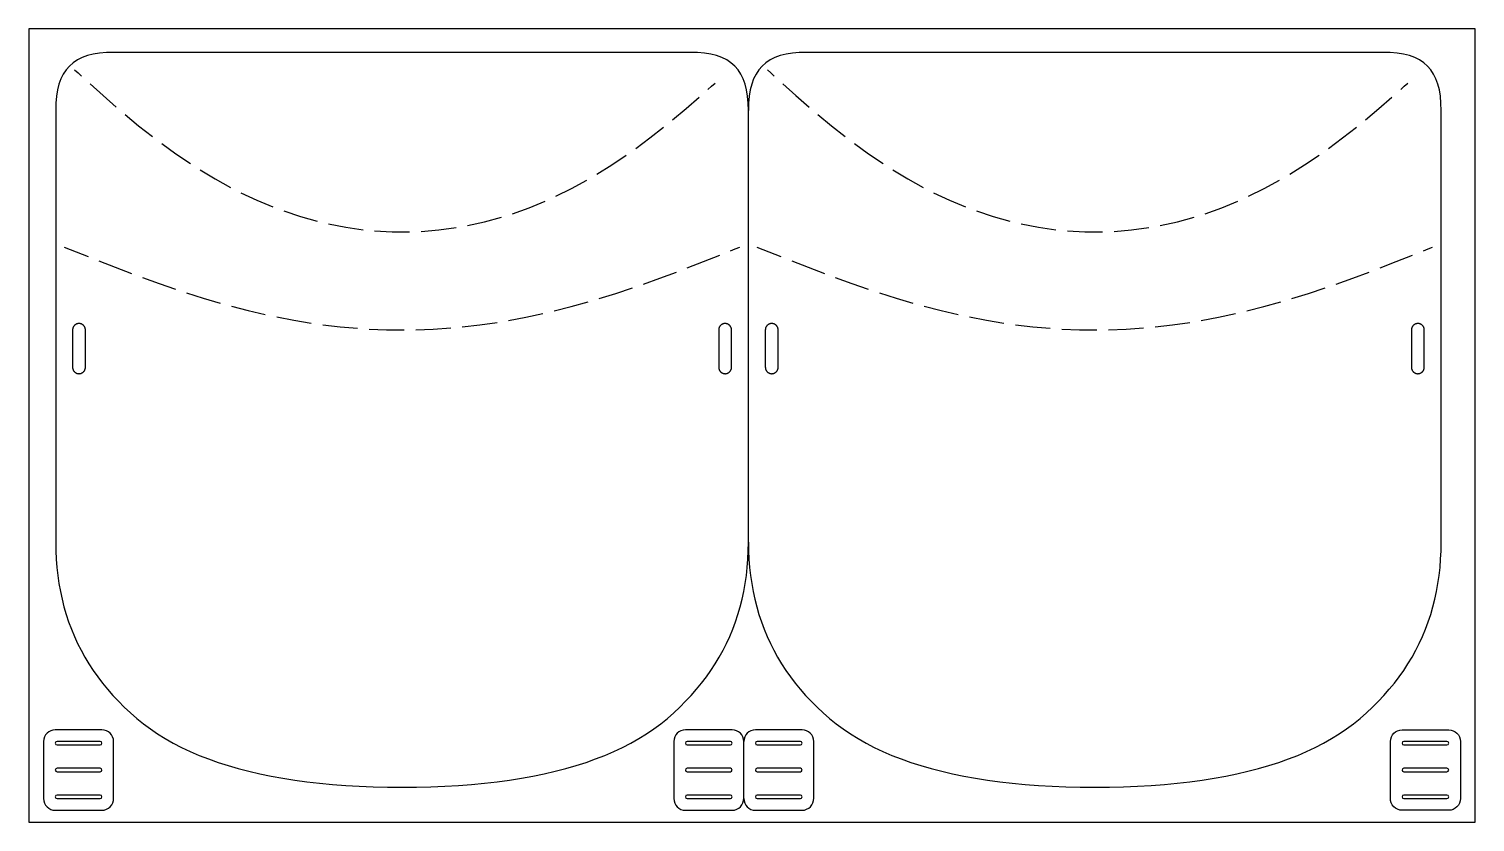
# Model space of a CAD drawing. Header units: millimetres. Extents: x 7 to 627, y 95 to 435.
import ezdxf

# ---------------------------------------------------------------- set-up
doc = ezdxf.new("R2010")
doc.units = ezdxf.units.MM
doc.layers.add('Cut', color=1, linetype='Continuous', true_color=0xff0000)
doc.layers.add('No cut', color=18, linetype='Continuous', true_color=0x000000)

msp = doc.modelspace()

# ---------------------------------------------------------------- linework, layer by layer
at = {"layer": 'Cut'}
for p, q in [((290.97, 425.15), (43.97, 425.15)), ((587.97, 425.15), (340.97, 425.15)), ((26.21, 306.15), (26.21, 290.15)), ((31.71, 290.15), (31.71, 306.15)), ((303.22, 306.15), (303.22, 290.15)), ((308.72, 290.15), (308.72, 306.15)), ((323.21, 306.15), (323.21, 290.15)), ((328.71, 290.15), (328.71, 306.15)), ((600.22, 306.15), (600.22, 290.15)), ((605.72, 290.15), (605.72, 306.15)), ((338.97, 134.75), (318.97, 134.75)), ((38.04, 129.75), (19.54, 129.75)), ((19.54, 128.25), (38.04, 128.25)), ((308.22, 129.75), (289.72, 129.75)), ((289.72, 128.25), (308.22, 128.25)), ((338.22, 129.75), (319.72, 129.75)), ((319.72, 128.25), (338.22, 128.25)), ((343.97, 105.42), (343.97, 129.75)), ((615.46, 129.75), (596.96, 129.75)), ((596.96, 128.25), (615.46, 128.25)), ((38.04, 118.25), (19.54, 118.25)), ((308.22, 118.25), (289.72, 118.25)), ((338.22, 118.25), (319.72, 118.25)), ((615.46, 118.25), (596.96, 118.25)), ((19.54, 116.75), (38.04, 116.75)), ((289.72, 116.75), (308.22, 116.75)), ((319.72, 116.75), (338.22, 116.75)), ((596.96, 116.75), (615.46, 116.75)), ((38.04, 106.75), (19.54, 106.75)), ((308.22, 106.75), (289.72, 106.75)), ((338.22, 106.75), (319.72, 106.75)), ((615.46, 106.75), (596.96, 106.75)), ((19.54, 105.25), (38.04, 105.25)), ((289.72, 105.25), (308.22, 105.25)), ((318.97, 100.25), (338.97, 100.25)), ((319.72, 105.25), (338.22, 105.25)), ((596.96, 105.25), (615.46, 105.25))]:
    msp.add_line(p, q, dxfattribs=at)
for points in [[(27.09, 417.65), (28.54, 416.32), (30, 414.99)], [(324.09, 417.65), (325.54, 416.32), (327, 414.99)], [(33.7, 411.63), (39.29, 406.63), (44.94, 401.7)], [(298.61, 409.27), (300.13, 410.63), (301.65, 411.99)], [(330.7, 411.63), (336.29, 406.63), (341.94, 401.7)], [(595.61, 409.27), (597.13, 410.63), (598.65, 411.99)], [(283.47, 396.21), (289.21, 401.03), (294.87, 405.95)], [(580.47, 396.21), (586.21, 401.03), (591.87, 405.95)], [(18.97, 400.15), (18.97, 215.15), (19.02, 211.5), (19.19, 207.9), (19.47, 204.35), (19.85, 200.85), (20.36, 197.41), (20.97, 194.02), (21.69, 190.68), (22.52, 187.4), (23.47, 184.17), (24.53, 180.99), (25.69, 177.87), (26.97, 174.79), (28.36, 171.77), (29.86, 168.81), (31.48, 165.89), (33.2, 163.03), (35.03, 160.22), (36.98, 157.46), (39.04, 154.76), (41.21, 152.11), (43.48, 149.51), (45.88, 146.97), (48.38, 144.48), (50.99, 142.04), (53.72, 139.65), (56.57, 137.34), (59.56, 135.12), (62.69, 133), (65.97, 130.97), (69.39, 129.03), (72.94, 127.19), (76.64, 125.44), (80.49, 123.79), (84.47, 122.23), (88.6, 120.77), (92.86, 119.4), (97.27, 118.13), (101.82, 116.95), (106.51, 115.86), (111.35, 114.87), (116.32, 113.97), (121.44, 113.17), (126.69, 112.46), (132.09, 111.85), (137.64, 111.33), (143.32, 110.91), (149.14, 110.58), (155.11, 110.34), (161.22, 110.2), (167.47, 110.15), (173.71, 110.2), (179.82, 110.34), (185.79, 110.58), (191.61, 110.91), (197.3, 111.33), (202.84, 111.85), (208.24, 112.46), (213.49, 113.17), (218.61, 113.97), (223.59, 114.87), (228.42, 115.86), (233.11, 116.95), (237.66, 118.13), (242.07, 119.4), (246.34, 120.77), (250.46, 122.23), (254.44, 123.79), (258.29, 125.44), (261.99, 127.19), (265.55, 129.03), (268.96, 130.97), (272.24, 133), (275.37, 135.12), (278.36, 137.34), (281.22, 139.65), (283.94, 142.04), (286.55, 144.48), (289.05, 146.97), (291.45, 149.51), (293.73, 152.11), (295.89, 154.76), (297.95, 157.46), (299.9, 160.22), (301.73, 163.03), (303.46, 165.89), (305.07, 168.81), (306.57, 171.77), (307.96, 174.79), (309.24, 177.87), (310.41, 180.99), (311.46, 184.17), (312.41, 187.4), (313.24, 190.68), (313.96, 194.02), (314.58, 197.41), (315.08, 200.85), (315.46, 204.35), (315.74, 207.9), (315.91, 211.5), (315.97, 215.15), (315.97, 400.15)], [(48.75, 398.46), (54.54, 393.69), (60.43, 389.05)], [(315.97, 215.15), (316.02, 211.5), (316.19, 207.9), (316.47, 204.35), (316.85, 200.85), (317.36, 197.41), (317.97, 194.02), (318.69, 190.68), (319.52, 187.4), (320.47, 184.17), (321.53, 180.99), (322.69, 177.87), (323.97, 174.79), (325.36, 171.77), (326.86, 168.81), (328.48, 165.89), (330.2, 163.03), (332.03, 160.22), (333.98, 157.46), (336.04, 154.76), (338.21, 152.11), (340.48, 149.51), (342.88, 146.97), (345.38, 144.48), (347.99, 142.04), (350.72, 139.65), (353.57, 137.34), (356.56, 135.12), (359.69, 133), (362.97, 130.97), (366.39, 129.03), (369.94, 127.19), (373.64, 125.44), (377.49, 123.79), (381.47, 122.23), (385.6, 120.77), (389.86, 119.4), (394.27, 118.13), (398.82, 116.95), (403.51, 115.86), (408.35, 114.87), (413.32, 113.97), (418.44, 113.17), (423.69, 112.46), (429.09, 111.85), (434.64, 111.33), (440.32, 110.91), (446.14, 110.58), (452.11, 110.34), (458.22, 110.2), (464.47, 110.15), (470.71, 110.2), (476.82, 110.34), (482.79, 110.58), (488.61, 110.91), (494.3, 111.33), (499.84, 111.85), (505.24, 112.46), (510.49, 113.17), (515.61, 113.97), (520.59, 114.87), (525.42, 115.86), (530.11, 116.95), (534.66, 118.13), (539.07, 119.4), (543.34, 120.77), (547.46, 122.23), (551.44, 123.79), (555.29, 125.44), (558.99, 127.19), (562.55, 129.03), (565.96, 130.97), (569.24, 133), (572.37, 135.12), (575.36, 137.34), (578.22, 139.65), (580.94, 142.04), (583.55, 144.48), (586.05, 146.97), (588.45, 149.51), (590.73, 152.11), (592.89, 154.76), (594.95, 157.46), (596.9, 160.22), (598.73, 163.03), (600.46, 165.89), (602.07, 168.81), (603.57, 171.77), (604.96, 174.79), (606.24, 177.87), (607.41, 180.99), (608.46, 184.17), (609.41, 187.4), (610.24, 190.68), (610.96, 194.02), (611.58, 197.41), (612.08, 200.85), (612.46, 204.35), (612.74, 207.9), (612.91, 211.5), (612.97, 215.15), (612.97, 400.15)], [(345.75, 398.46), (351.54, 393.69), (357.43, 389.05)], [(267.67, 383.95), (273.69, 388.43), (279.59, 393.05)], [(564.67, 383.95), (570.69, 388.43), (576.59, 393.05)], [(64.42, 386.03), (70.5, 381.64), (76.7, 377.43)], [(361.42, 386.03), (367.5, 381.64), (373.7, 377.43)], [(251.01, 372.89), (257.37, 376.87), (263.59, 381.06)], [(548.01, 372.89), (554.37, 376.87), (560.59, 381.06)], [(80.91, 374.73), (87.34, 370.87), (93.91, 367.24)], [(377.91, 374.73), (384.34, 370.87), (390.91, 367.24)], [(233.4, 363.44), (240.12, 366.77), (246.7, 370.36)], [(530.4, 363.44), (537.12, 366.77), (543.7, 370.36)], [(98.36, 364.97), (105.15, 361.78), (112.07, 358.89)], [(214.85, 355.99), (221.91, 358.52), (228.84, 361.37)], [(395.36, 364.97), (402.15, 361.78), (409.07, 358.89)], [(511.85, 355.99), (518.91, 358.52), (525.84, 361.37)], [(116.75, 357.14), (123.87, 354.77), (131.09, 352.75)], [(195.53, 350.88), (202.85, 352.5), (210.08, 354.48)], [(413.75, 357.14), (420.87, 354.77), (428.09, 352.75)], [(492.53, 350.88), (499.85, 352.5), (507.08, 354.48)], [(135.95, 351.6), (143.32, 350.17), (150.74, 349.12)], [(155.72, 348.63), (163.2, 348.21), (170.7, 348.19)], [(175.7, 348.39), (183.17, 349), (190.6, 350.01)], [(432.95, 351.6), (440.32, 350.17), (447.74, 349.12)], [(452.72, 348.63), (460.2, 348.21), (467.7, 348.19)], [(472.7, 348.39), (480.17, 349), (487.6, 350.01)], [(22.62, 341.68), (27.75, 339.62), (32.89, 337.57)], [(308.34, 340.09), (310.33, 340.88), (312.31, 341.68)], [(319.62, 341.68), (324.75, 339.62), (329.89, 337.57)], [(605.34, 340.09), (607.33, 340.88), (609.31, 341.68)], [(37.54, 335.73), (44.52, 333), (51.53, 330.33)], [(289.74, 332.75), (296.73, 335.47), (303.7, 338.23)], [(334.54, 335.73), (341.52, 333), (348.53, 330.33)], [(586.74, 332.75), (593.73, 335.47), (600.7, 338.23)], [(270.98, 325.82), (278.04, 328.35), (285.07, 330.96)], [(567.98, 325.82), (575.04, 328.35), (582.07, 330.96)], [(56.22, 328.59), (63.28, 326.05), (70.37, 323.61)], [(251.98, 319.58), (259.14, 321.82), (266.25, 324.18)], [(353.22, 328.59), (360.28, 326.05), (367.37, 323.61)], [(548.98, 319.58), (556.14, 321.82), (563.25, 324.18)], [(75.11, 322.04), (82.27, 319.79), (89.46, 317.67)], [(94.28, 316.33), (101.54, 314.46), (108.85, 312.76)], [(232.69, 314.29), (239.96, 316.15), (247.19, 318.16)], [(372.11, 322.04), (379.27, 319.79), (386.46, 317.67)], [(391.28, 316.33), (398.54, 314.46), (405.85, 312.76)], [(529.69, 314.29), (536.96, 316.15), (544.19, 318.16)], [(113.74, 311.72), (121.1, 310.31), (128.51, 309.1)], [(213.12, 310.19), (220.49, 311.58), (227.83, 313.15)], [(410.74, 311.72), (418.1, 310.31), (425.51, 309.1)], [(510.12, 310.19), (517.49, 311.58), (524.83, 313.15)], [(133.46, 308.4), (140.91, 307.53), (148.38, 306.86)], [(153.37, 306.54), (160.86, 306.24), (168.36, 306.15)], [(173.36, 306.22), (180.85, 306.5), (188.34, 307)], [(193.31, 307.45), (200.77, 308.31), (208.19, 309.37)], [(430.46, 308.4), (437.91, 307.53), (445.38, 306.86)], [(450.37, 306.54), (457.86, 306.24), (465.36, 306.15)], [(470.36, 306.22), (477.85, 306.5), (485.34, 307)], [(490.31, 307.45), (497.77, 308.31), (505.19, 309.37)], [(38.79, 134.75), (18.79, 134.75)], [(308.97, 134.75), (288.97, 134.75)], [(596.21, 134.75), (616.21, 134.75)], [(13.79, 129.75), (13.79, 105.25)], [(43.78, 105.42), (43.79, 129.75)], [(283.97, 129.75), (283.97, 105.25)], [(313.97, 105.42), (313.97, 129.75)], [(591.21, 105.42), (591.21, 129.75)], [(621.21, 129.75), (621.21, 105.25)], [(18.79, 100.25), (38.79, 100.25)], [(288.97, 100.25), (308.97, 100.25)], [(616.21, 100.25), (596.21, 100.25)]]:
    msp.add_lwpolyline(points, dxfattribs=at)
for centre, radius, start, end in [((18.79, 129.75), 5, 90, 180), ((38.79, 129.75), 5, 0, 90), ((288.97, 129.75), 5, 90, 180), ((308.97, 129.75), 5, 0, 90), ((318.97, 129.75), 5, 90, 180), ((338.97, 129.75), 5, 0, 90), ((19.54, 129), 0.75, 90, 270), ((38.04, 129), 0.75, 270, 90), ((289.72, 129), 0.75, 90, 270), ((308.22, 129), 0.75, 270, 90), ((319.72, 129), 0.75, 90, 270), ((338.22, 129), 0.75, 270, 90), ((596.96, 129), 0.75, 90, 270), ((615.46, 129), 0.75, 270, 90), ((19.54, 117.5), 0.75, 90, 270), ((38.04, 117.5), 0.75, 270, 90), ((289.72, 117.5), 0.75, 90, 270), ((308.22, 117.5), 0.75, 270, 90), ((319.72, 117.5), 0.75, 90, 270), ((338.22, 117.5), 0.75, 270, 90), ((596.96, 117.5), 0.75, 90, 270), ((615.46, 117.5), 0.75, 270, 90), ((19.54, 106), 0.75, 90, 270), ((38.04, 106), 0.75, 270, 90), ((38.79, 105.25), 5, 270, 1.99495), ((289.72, 106), 0.75, 90, 270), ((308.22, 106), 0.75, 270, 90), ((308.97, 105.25), 5, 270, 1.99495), ((319.72, 106), 0.75, 90, 270), ((338.22, 106), 0.75, 270, 90), ((338.97, 105.25), 5, 270, 1.99495), ((596.96, 106), 0.75, 90, 270), ((615.46, 106), 0.75, 270, 90), ((18.79, 105.25), 5, 180, 270), ((288.97, 105.25), 5, 180, 270), ((318.97, 105.25), 5, 180, 270)]:
    msp.add_arc(centre, radius, start, end, dxfattribs=at)
at = {"layer": 'Cut', "extrusion": (0, 0, -1)}
for centre, start, end in [((-596.21, 129.75), 0, 90), ((-616.21, 129.75), 90, 180), ((-596.21, 105.25), 270, 1.99495), ((-616.21, 105.25), 180, 270)]:
    msp.add_arc(centre, 5, start, end, dxfattribs=at)
at = {"layer": 'Cut'}
for points in [[(43.97, 425.15), (26.29, 425.15), (18.97, 417.83), (18.97, 400.15)], [(315.97, 400.15), (315.97, 417.83), (308.64, 425.15), (290.97, 425.15)], [(340.97, 425.15), (323.29, 425.15), (315.97, 417.83), (315.97, 400.15)], [(612.97, 400.15), (612.97, 417.83), (605.64, 425.15), (587.97, 425.15)]]:
    msp.add_open_spline(points, degree=3, dxfattribs=at)
for points, knots in [([(31.71, 306.15), (31.71, 308.9), (28.96, 308.9), (26.21, 308.9), (26.21, 306.15)], [79.990283185, 79.990283185, 79.990283185, 79.991068583, 79.991068583, 79.991853982, 79.991853982, 79.991853982]), ([(308.72, 306.15), (308.72, 308.9), (305.97, 308.9), (303.22, 308.9), (303.22, 306.15)], [79.990283185, 79.990283185, 79.990283185, 79.991068583, 79.991068583, 79.991853982, 79.991853982, 79.991853982]), ([(328.71, 306.15), (328.71, 308.9), (325.96, 308.9), (323.21, 308.9), (323.21, 306.15)], [79.990283185, 79.990283185, 79.990283185, 79.991068583, 79.991068583, 79.991853982, 79.991853982, 79.991853982]), ([(605.72, 306.15), (605.72, 308.9), (602.97, 308.9), (600.22, 308.9), (600.22, 306.15)], [79.990283185, 79.990283185, 79.990283185, 79.991068583, 79.991068583, 79.991853982, 79.991853982, 79.991853982]), ([(26.21, 290.15), (26.21, 287.4), (28.96, 287.4), (31.71, 287.4), (31.71, 290.15)], [95.991853982, 95.991853982, 95.991853982, 95.99263938, 95.99263938, 95.993424778, 95.993424778, 95.993424778]), ([(303.22, 290.15), (303.22, 287.4), (305.97, 287.4), (308.72, 287.4), (308.72, 290.15)], [95.991853982, 95.991853982, 95.991853982, 95.99263938, 95.99263938, 95.993424778, 95.993424778, 95.993424778]), ([(323.21, 290.15), (323.21, 287.4), (325.96, 287.4), (328.71, 287.4), (328.71, 290.15)], [95.991853982, 95.991853982, 95.991853982, 95.99263938, 95.99263938, 95.993424778, 95.993424778, 95.993424778]), ([(600.22, 290.15), (600.22, 287.4), (602.97, 287.4), (605.72, 287.4), (605.72, 290.15)], [95.991853982, 95.991853982, 95.991853982, 95.99263938, 95.99263938, 95.993424778, 95.993424778, 95.993424778])]:
    msp.add_rational_spline(points, [1, 0.707106781187, 1, 0.707106781187, 1], degree=2, knots=knots, dxfattribs=at)
at = {"layer": 'No cut'}
msp.add_lwpolyline([(7.5, 95.18), (627.5, 95.18), (627.5, 435.18), (7.5, 435.18)], close=True, dxfattribs=at)

doc.saveas('drawing.dxf')
